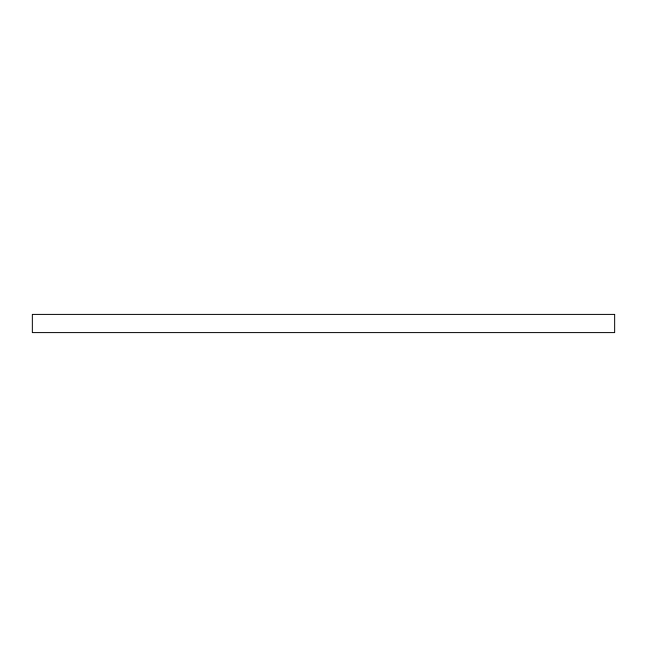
<?xml version="1.0" encoding="UTF-8"?>
<svg xmlns="http://www.w3.org/2000/svg" width="647" height="647" viewBox="0 0 647 647"><rect width="100%" height="100%" fill="white"/><g stroke="black" fill="none" stroke-linecap="round" stroke-linejoin="round"><path stroke-width="0.97" d="M614.65 314.402L32.35 314.402L32.35 332.598L614.65 332.598L614.65 314.402"/></g></svg>
